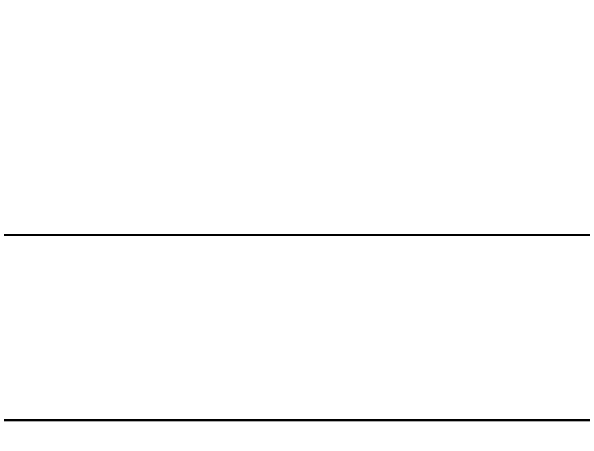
# Model space of a CAD drawing. Header units: millimetres. Extents: x 4900 to 5740, y 840 to 1434.
# Drawn here: x 5282.11 to 5294.86, y 1070.2 to 1079.77 of the extents above; entities that cross this region are included whole.
import ezdxf

# ---------------------------------------------------------------- set-up
doc = ezdxf.new("R2010")
doc.units = ezdxf.units.MM
doc.layers.add('DIM', color=3, linetype='Continuous')
doc.styles.get("Standard").update_dxf_attribs({"font": 'arial.ttf'})
doc.dimstyles.new('사본 ISO-25', dxfattribs={"dimtxt": 7, "dimasz": 7, "dimexe": 2.1, "dimexo": 2.1, "dimgap": 2, "dimtad": 1, "dimtih": 1, "dimtoh": 1, "dimdec": 1, "dimdsep": 46, "dimtxsty": 'Standard', "dimcen": 0, "dimclrd": 3, "dimclre": 3, "dimclrt": 4, "dimazin": 2, "dimtp": 0.1, "dimtm": 0.1, "dimtfac": 0.714286, "dimtdec": 1, "dimtmove": 0, "dimatfit": 3, "dimfxl": 1, "dimarcsym": 0})

# ---------------------------------------------------------------- blocks, each defined once
blk = doc.blocks.new('*D83')
at = {"layer": 'DIM', "color": 3, "lineweight": -2, "transparency": 16777216}
for p, q in [((5252.877, 1072.731), (5252.877, 1076.877)), ((5305.877, 1072.731), (5305.877, 1076.877)), ((5258.877, 1074.777), (5299.877, 1074.777)), ((5305.877, 1074.777), (5316.654, 1074.777))]:
    blk.add_line(p, q, dxfattribs=at)
at = {"layer": 'DIM', "color": 3, "transparency": 16777216}
for points in [[(5258.877, 1075.777), (5258.877, 1073.777), (5252.877, 1074.777)], [(5299.877, 1075.777), (5299.877, 1073.777), (5305.877, 1074.777)]]:
    blk.add_solid(points, dxfattribs=at)
at = {"layer": 'DIM', "color": 4, "transparency": 16777216, "insert": (5322.951, 1074.777), "char_height": 6, "attachment_point": 5}
blk.add_mtext('53', dxfattribs=at)

msp = doc.modelspace()

# ---------------------------------------------------------------- linework, layer by layer
for p, q in [((5305.877, 1070.631), (5252.877, 1070.631)), ((5255.077, 1070.631), (5303.677, 1070.631))]:
    msp.add_line(p, q)

# ---------------------------------------------------------------- dimensions: what is measured, and where the dimension line sits
at = {"layer": 'DIM'}
dim = msp.add_linear_dim(base=(5305.877, 1074.777), p1=(5252.877, 1070.631), p2=(5305.877, 1070.631), dimstyle='사본 ISO-25', override={"dimtxt": 6, "dimasz": 6, "dimtad": 0}, dxfattribs=at)
dim.commit()
dim.dimension.update_dxf_attribs({"geometry": '*D83', "text_midpoint": (5322.951, 1074.777), "dimtype": 160})

# ---------------------------------------------------------------- leaders
msp.add_leader([(5280.416, 1103.196), (5281.36, 1006.617), (5294.699, 1006.617)], dimstyle='사본 ISO-25', override={"dimasz": 4, "dimgap": 2, "dimtad": 0, "dimldrblk": 'Dot'}, dxfattribs=at)

doc.saveas('drawing.dxf')
